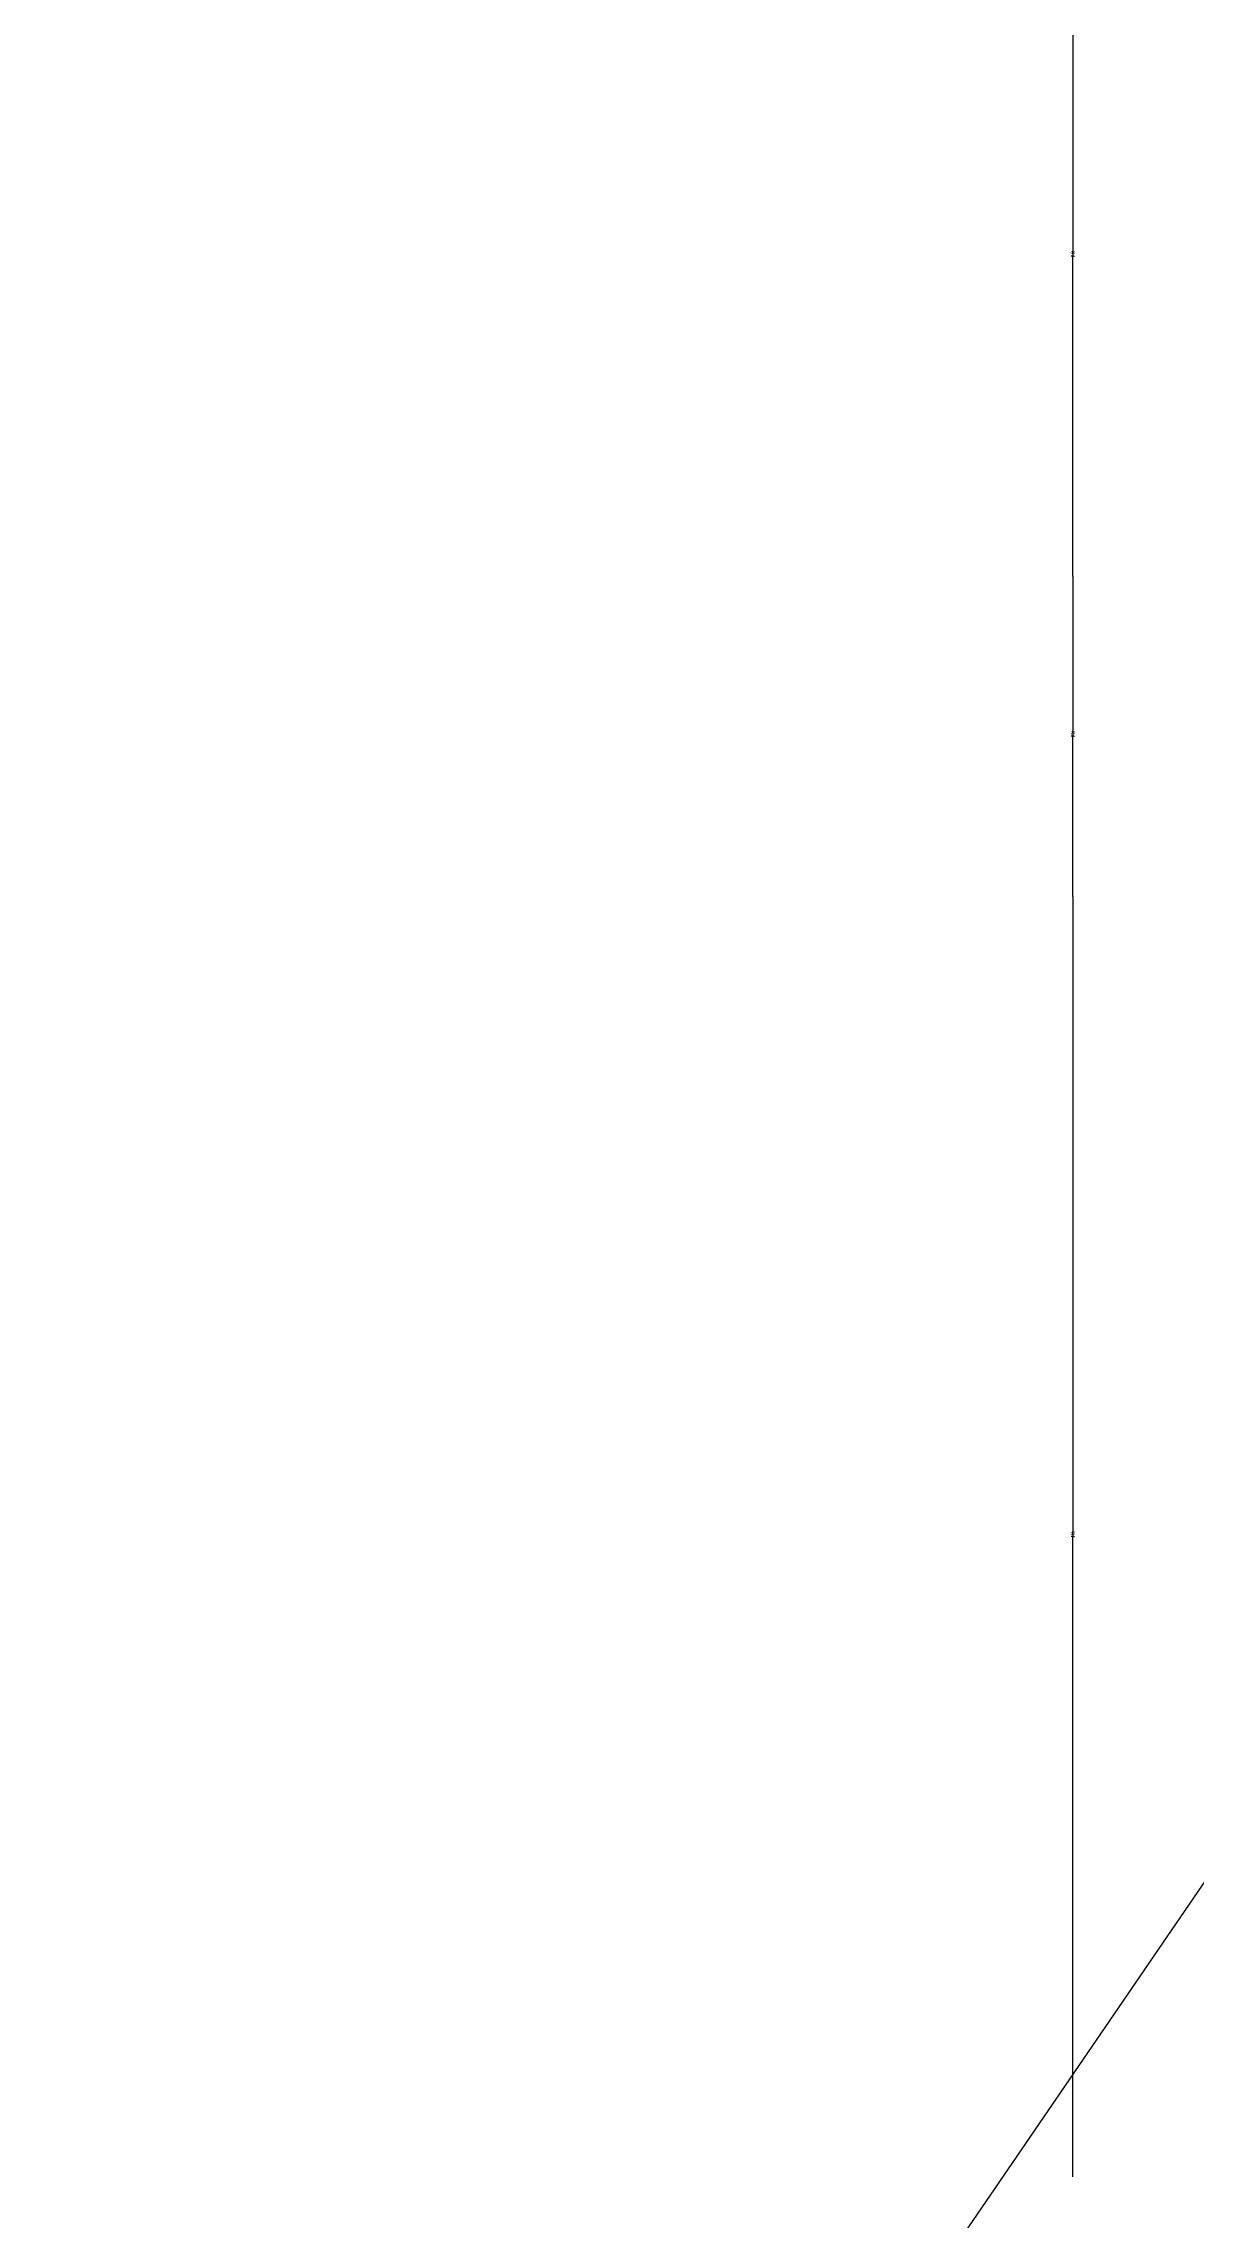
# Model space of a CAD drawing. Header units: metres. Extents: x 278 to 5235, y 197 to 7080.
# Drawn here: x 3013 to 3373, y 3657 to 4336 of the extents above; entities that cross this region are included whole.
import ezdxf

# ---------------------------------------------------------------- set-up
doc = ezdxf.new("R2010")
doc.units = ezdxf.units.M
doc.layers.add('DIM', color=3, linetype='Continuous')
doc.dimstyles.get("Standard").update_dxf_attribs({"dimtxt": 2.5, "dimasz": 2.5, "dimexe": 1.25, "dimexo": 0.625, "dimtad": 1, "dimcen": 2.5, "dimazin": 3, "dimtfac": 1, "dimtmove": 0, "dimatfit": 3})

# ---------------------------------------------------------------- blocks, each defined once
blk = doc.blocks.new('*D78')
for p, q in [((3334.33, 4369.83), (3334.33, 4269.83)), ((3334.08, 4269.83), (3333.83, 4269.83)), ((3334.33, 4169.83), (3334.33, 4269.83)), ((3334.33, 4269.83), (3334.33, 4269.83)), ((3334.58, 4269.83), (3334.83, 4269.83))]:
    blk.add_line(p, q)
at = {"layer": 'Defpoints'}
for p in [(3334.33, 4369.83), (3334.33, 4269.83), (3334.33, 4169.83)]:
    blk.add_point(p, dxfattribs=at)
at = {"layer": 'DIM', "insert": (3334.33, 4270.955), "char_height": 1, "attachment_point": 5}
blk.add_mtext('40', dxfattribs=at)
blk = doc.blocks.new('*D79')
for p, q in [((3334.33, 4069.83), (3334.33, 3869.83)), ((3334.08, 3869.83), (3333.83, 3869.83)), ((3334.33, 3669.83), (3334.33, 3869.83)), ((3334.33, 3869.83), (3334.33, 3869.83)), ((3334.58, 3869.83), (3334.83, 3869.83))]:
    blk.add_line(p, q)
at = {"layer": 'Defpoints'}
for p in [(3334.33, 4069.83), (3334.33, 3869.83), (3334.33, 3669.83)]:
    blk.add_point(p, dxfattribs=at)
at = {"layer": 'DIM', "insert": (3334.33, 3870.955), "char_height": 1, "attachment_point": 5}
blk.add_mtext('80', dxfattribs=at)
blk = doc.blocks.new('*D80')
for p, q in [((3334.33, 4169.83), (3334.33, 4119.83)), ((3334.08, 4119.83), (3333.83, 4119.83)), ((3334.33, 4069.83), (3334.33, 4119.83)), ((3334.33, 4119.83), (3334.33, 4119.83)), ((3334.58, 4119.83), (3334.83, 4119.83))]:
    blk.add_line(p, q)
at = {"layer": 'Defpoints'}
for p in [(3334.33, 4169.83), (3334.33, 4119.83), (3334.33, 4069.83)]:
    blk.add_point(p, dxfattribs=at)
at = {"layer": 'DIM', "insert": (3334.33, 4120.955), "char_height": 1, "attachment_point": 5}
blk.add_mtext('20', dxfattribs=at)

msp = doc.modelspace()

# ---------------------------------------------------------------- dimensions: what is measured, and where the dimension line sits
at = {"layer": 'DIM'}
for base, p1, p2, text, picture, middle in [((3334.33, 4269.83), (3334.33, 4369.83), (3334.33, 4169.83), '40', '*D78', (3334.33, 4270.955)), ((3334.33, 4119.83), (3334.33, 4169.83), (3334.33, 4069.83), '20', '*D80', (3334.33, 4120.955)), ((3334.33, 3869.83), (3334.33, 4069.83), (3334.33, 3669.83), '80', '*D79', (3334.33, 3870.955))]:
    dim = msp.add_linear_dim(base=base, p1=p1, p2=p2, text=text, dimstyle='Standard', dxfattribs=at)
    dim.commit()
    dim.dimension.update_dxf_attribs({"geometry": picture, "text_midpoint": middle})

# ---------------------------------------------------------------- leaders
for points in [[(3955.11, 4435.99), (3071.29, 3006.61)], [(3620.35, 4119.83), (3012.61, 3232.02)]]:
    msp.add_leader(points, dimstyle='Standard', dxfattribs=at)

doc.saveas('drawing.dxf')
